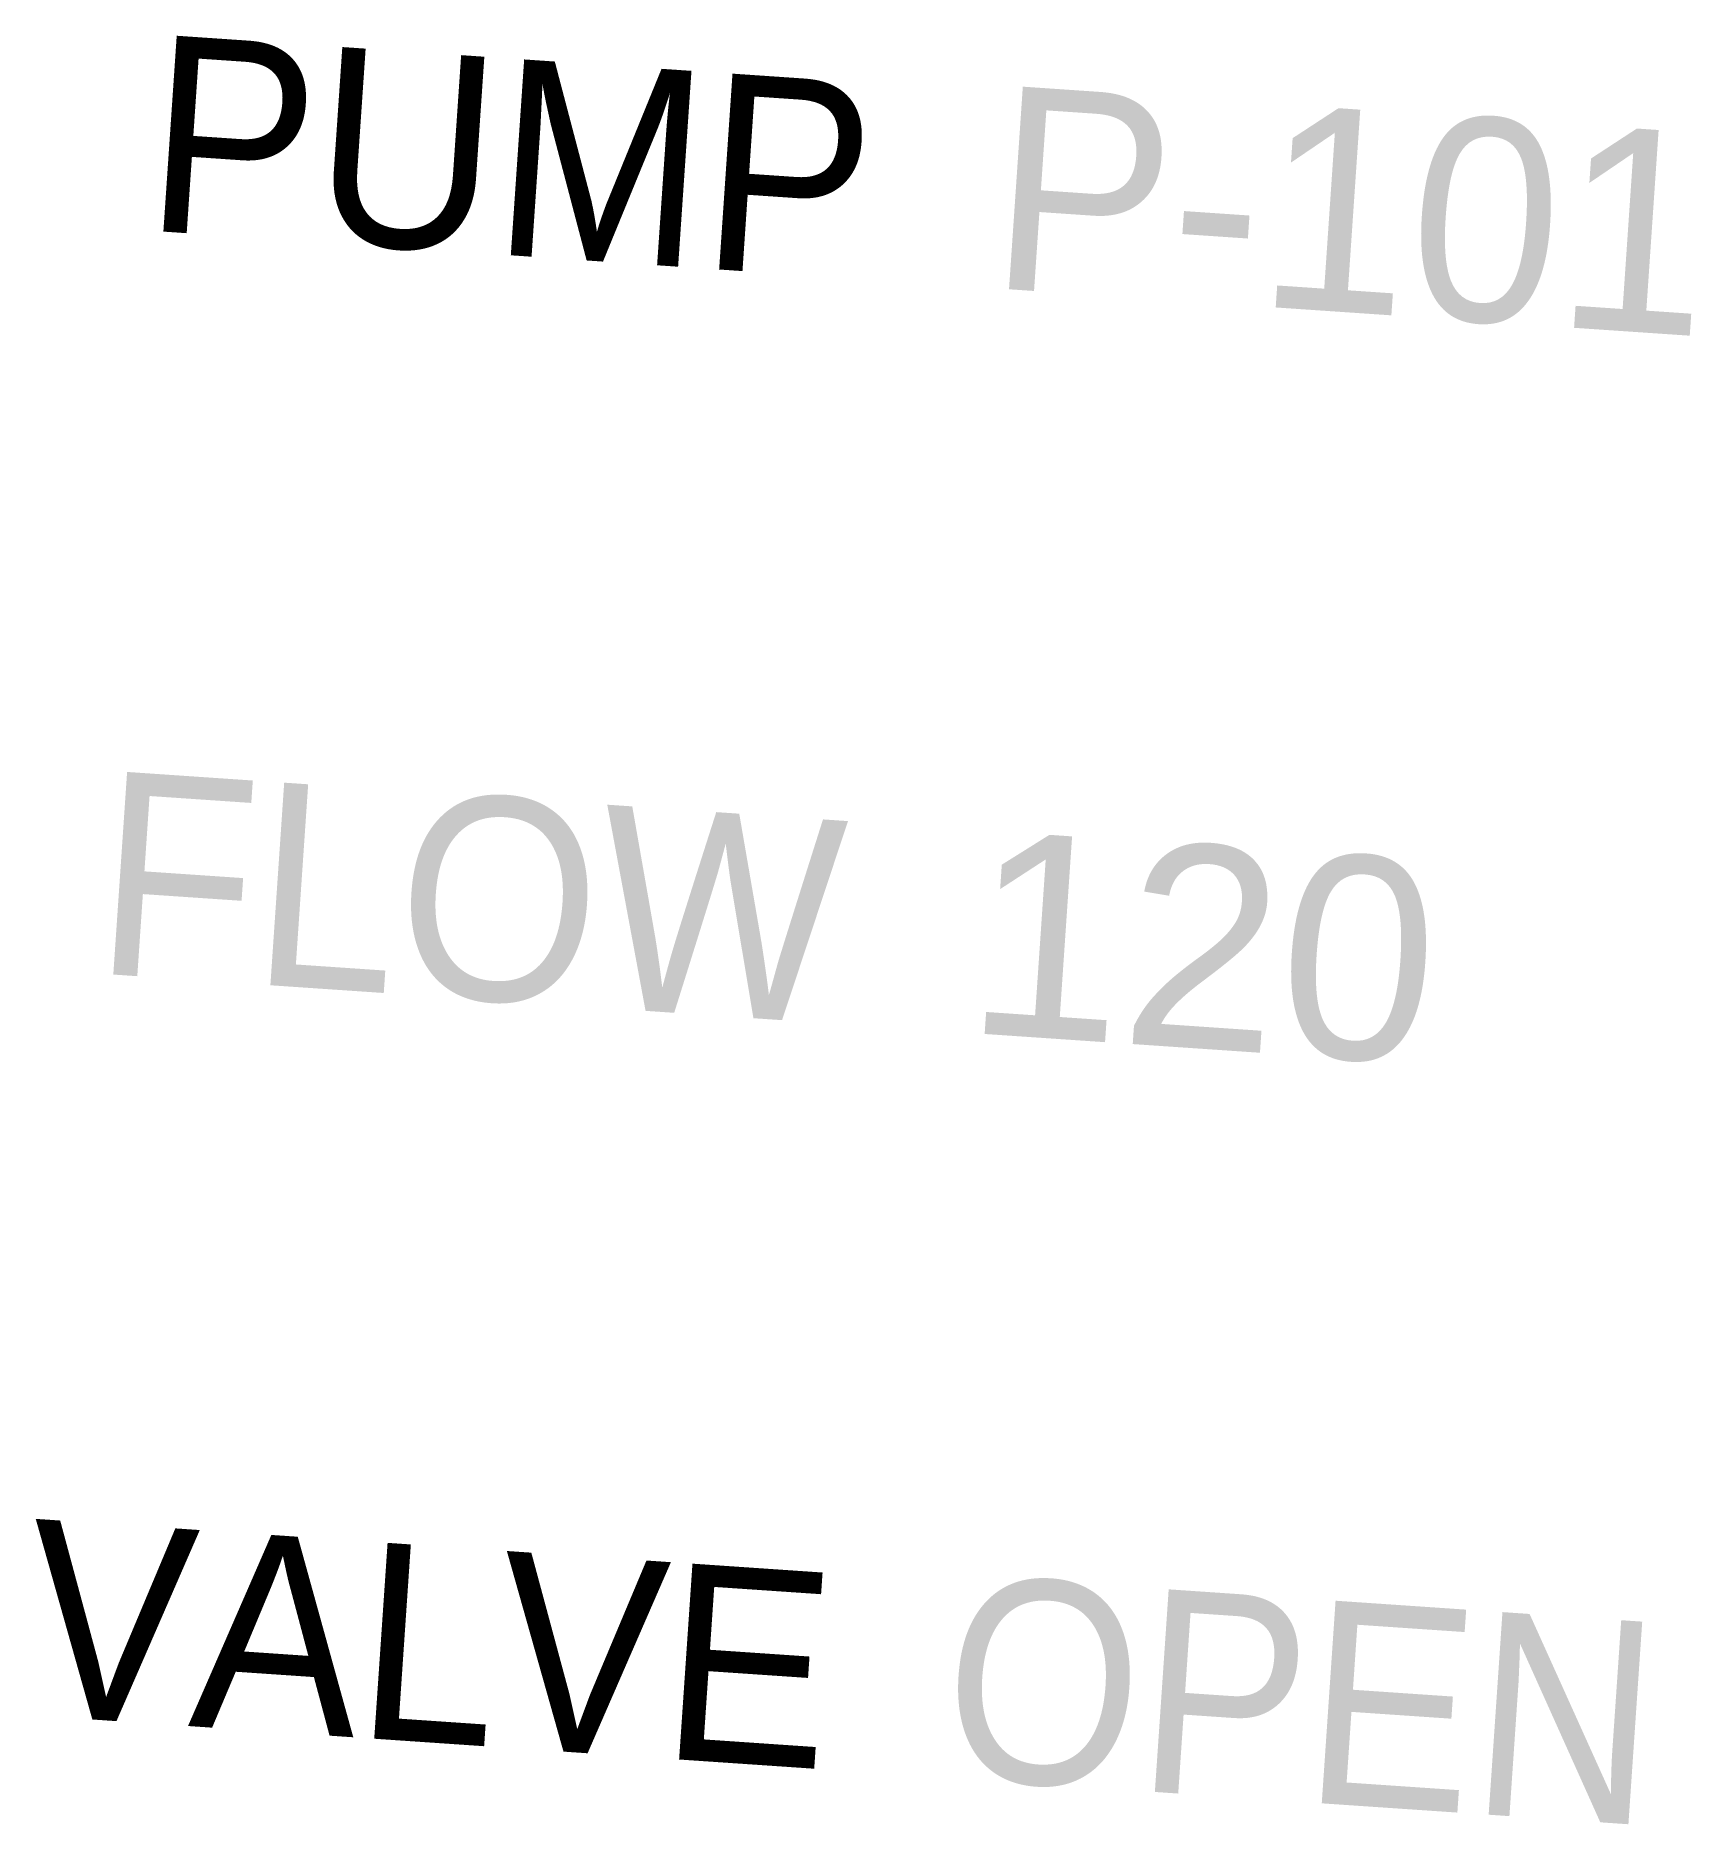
# Model space of a CAD drawing. Header units: millimetres. Extents: x 39 to 60.6, y 29.2 to 52.5.
import ezdxf
from ezdxf.enums import TextEntityAlignment as Align

# ---------------------------------------------------------------- set-up
doc = ezdxf.new("R2010")
doc.units = ezdxf.units.MM
doc.layers.add('OCR_TEXT', color=159, linetype='CONTINUOUS', true_color=0x152846)
doc.styles.add('RV_D44C12BC', font='arial.ttf')

msp = doc.modelspace()

# ---------------------------------------------------------------- texts
at = {"layer": 'OCR_TEXT', "color": 156, "lineweight": 0, "true_color": 0x142846, "style": 'RV_D44C12BC'}
for s, height, p, p2 in [('PUMP', 2.5576, (40.414, 49.925), (49.829, 49.283)), ('FLOW', 2.6458, (39.754, 40.246), (49.433, 39.586)), ('VALVE', 2.5576, (38.83, 30.585), (49.301, 29.871)), ('OPEN', 2.6458, (50.797, 29.769), (60.036, 29.139))]:
    msp.add_text(s, height=height, rotation=-3.9, dxfattribs=at).set_placement(p, p2, align=Align.FIT)
at = {"layer": 'OCR_TEXT', "color": 159, "lineweight": 0, "true_color": 0x152846, "style": 'RV_D44C12BC'}
msp.add_text('P-101', height=2.6458, rotation=-3.9, dxfattribs=at).set_placement((51.413, 49.175), (60.74, 48.539), align=Align.FIT)
at = {"layer": 'OCR_TEXT', "color": 166, "lineweight": 0, "true_color": 0x071a3a, "style": 'RV_D44C12BC'}
msp.add_text('120', height=2.6458, rotation=-3.9, dxfattribs=at).set_placement((51.105, 39.472), (57.176, 39.058), align=Align.FIT)

doc.saveas('drawing.dxf')
